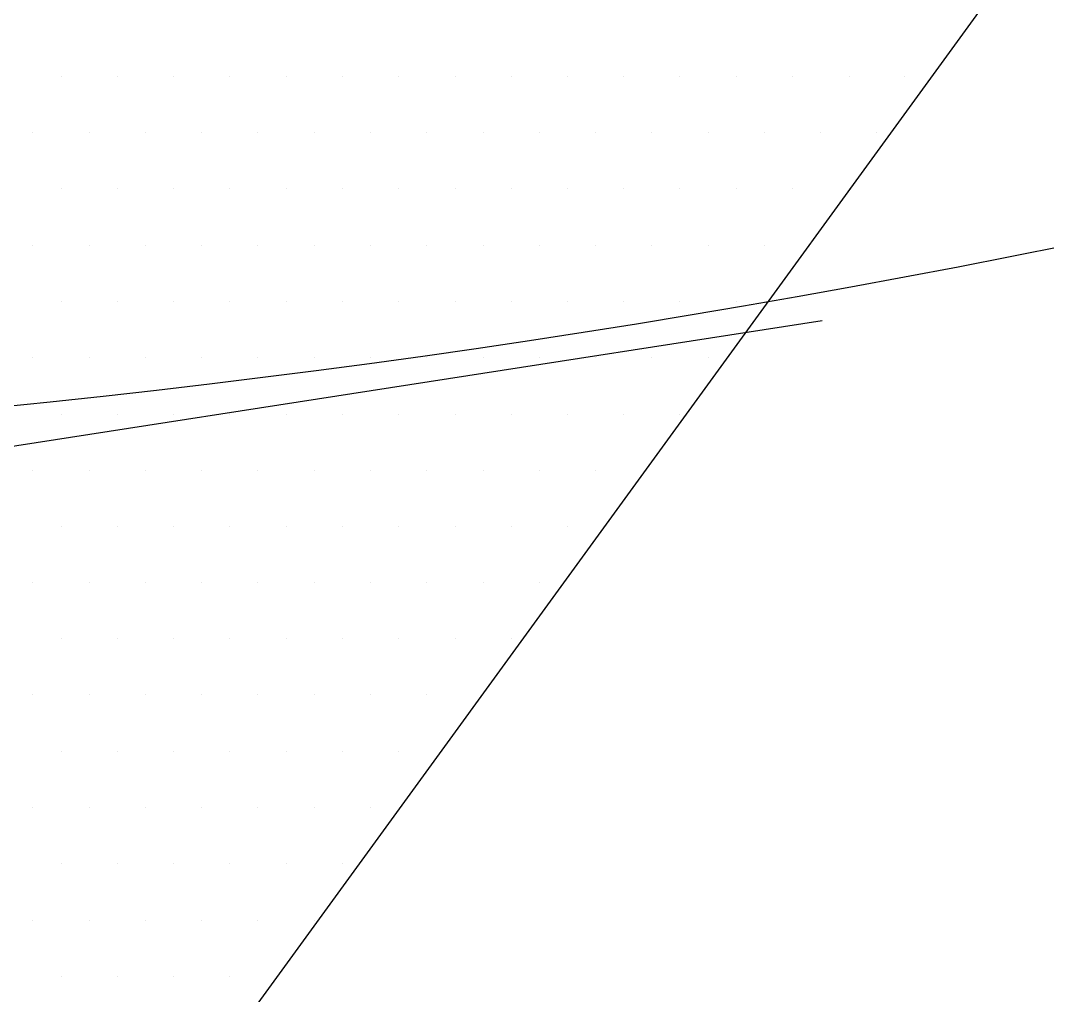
# Paper-space layout 'TOP_A1_00200_01-01-2017_MODELE' of a CAD drawing. Header units: millimetres. Extents: x -52 to 293, y -3 to 294.
# Drawn here: x 208.602 to 209.607, y 123.333 to 124.287 of the extents above; entities that cross this region are included whole.
import ezdxf

# ---------------------------------------------------------------- set-up
doc = ezdxf.new("R2010")
doc.units = ezdxf.units.MM
doc.header["$LTSCALE"] = 2
doc.linetypes.add('CACHEX2', pattern=[0.75, 0.5, -0.25])
for name, color, linetype in [('CALQUE_7', 4, 'Continuous'), ('CARTOUCHE', 7, 'Continuous'), ('rosace', 7, 'Continuous')]:
    doc.layers.add(name, color=color, linetype=linetype)

# ---------------------------------------------------------------- blocks, each defined once
blk = doc.blocks.new('A$C715108E3')
at = {"layer": 'CALQUE_7', "color": 131}
for p, q in [((-6.0296, -23.4225), (-6.0296, -23.4225)), ((-5.9376, -23.4225), (-5.9376, -23.4225)), ((-5.8465, -23.4225), (-5.8465, -23.4225)), ((-5.7545, -23.4225), (-5.7545, -23.4225)), ((-5.6625, -23.4225), (-5.6625, -23.4225)), ((-5.5712, -23.4225), (-5.5712, -23.4225)), ((-5.4792, -23.4225), (-5.4792, -23.4225)), ((-5.3874, -23.4225), (-5.3874, -23.4225)), ((-5.2959, -23.4225), (-5.2959, -23.4225)), ((-5.2041, -23.4225), (-5.2041, -23.4225)), ((-5.1123, -23.4225), (-5.1123, -23.4225)), ((-5.0208, -23.4225), (-5.0208, -23.4225)), ((-4.929, -23.4225), (-4.929, -23.4225)), ((-4.8369, -23.4225), (-4.8369, -23.4225)), ((-4.7449, -23.4225), (-4.7449, -23.4225)), ((-4.6537, -23.4225), (-4.6537, -23.4225)), ((-6.0757, -23.5138), (-6.0757, -23.5138)), ((-5.9841, -23.5138), (-5.9841, -23.5138)), ((-5.8921, -23.5138), (-5.8921, -23.5138)), ((-5.8001, -23.5138), (-5.8001, -23.5138)), ((-5.7088, -23.5138), (-5.7088, -23.5138)), ((-5.6168, -23.5138), (-5.6168, -23.5138)), ((-5.5248, -23.5138), (-5.5248, -23.5138)), ((-5.4335, -23.5138), (-5.4335, -23.5138)), ((-5.3417, -23.5138), (-5.3417, -23.5138)), ((-5.2498, -23.5138), (-5.2498, -23.5138)), ((-5.1584, -23.5138), (-5.1584, -23.5138)), ((-5.0665, -23.5138), (-5.0665, -23.5138)), ((-4.9745, -23.5138), (-4.9745, -23.5138)), ((-4.8829, -23.5138), (-4.8829, -23.5138)), ((-4.7914, -23.5138), (-4.7914, -23.5138)), ((-4.6994, -23.5138), (-4.6994, -23.5138)), ((-6.0296, -23.6054), (-6.0296, -23.6054)), ((-5.9376, -23.6054), (-5.9376, -23.6054)), ((-5.8465, -23.6054), (-5.8465, -23.6054)), ((-5.7545, -23.6054), (-5.7545, -23.6054)), ((-5.6625, -23.6054), (-5.6625, -23.6054)), ((-5.5712, -23.6054), (-5.5712, -23.6054)), ((-5.4792, -23.6054), (-5.4792, -23.6054)), ((-5.3874, -23.6054), (-5.3874, -23.6054)), ((-5.2959, -23.6054), (-5.2959, -23.6054)), ((-5.2041, -23.6054), (-5.2041, -23.6054)), ((-5.1123, -23.6054), (-5.1123, -23.6054)), ((-5.0208, -23.6054), (-5.0208, -23.6054)), ((-4.929, -23.6054), (-4.929, -23.6054)), ((-4.8369, -23.6054), (-4.8369, -23.6054)), ((-4.7449, -23.6054), (-4.7449, -23.6054)), ((-6.0757, -23.6976), (-6.0757, -23.6976)), ((-5.9841, -23.6976), (-5.9841, -23.6976)), ((-5.8921, -23.6976), (-5.8921, -23.6976)), ((-5.8001, -23.6976), (-5.8001, -23.6976)), ((-5.7088, -23.6976), (-5.7088, -23.6976)), ((-5.6168, -23.6976), (-5.6168, -23.6976)), ((-5.5248, -23.6976), (-5.5248, -23.6976)), ((-5.4335, -23.6976), (-5.4335, -23.6976)), ((-5.3417, -23.6976), (-5.3417, -23.6976)), ((-5.2498, -23.6976), (-5.2498, -23.6976)), ((-5.1584, -23.6976), (-5.1584, -23.6976)), ((-5.0665, -23.6976), (-5.0665, -23.6976)), ((-4.9745, -23.6976), (-4.9745, -23.6976)), ((-4.8829, -23.6976), (-4.8829, -23.6976)), ((-6.0296, -23.7891), (-6.0296, -23.7891)), ((-5.9376, -23.7891), (-5.9376, -23.7891)), ((-5.8465, -23.7891), (-5.8465, -23.7891)), ((-5.7545, -23.7891), (-5.7545, -23.7891)), ((-5.6625, -23.7891), (-5.6625, -23.7891)), ((-5.5712, -23.7891), (-5.5712, -23.7891)), ((-5.4792, -23.7891), (-5.4792, -23.7891)), ((-5.3874, -23.7891), (-5.3874, -23.7891)), ((-5.2959, -23.7891), (-5.2959, -23.7891)), ((-5.2041, -23.7891), (-5.2041, -23.7891)), ((-5.1123, -23.7891), (-5.1123, -23.7891)), ((-5.0208, -23.7891), (-5.0208, -23.7891)), ((-4.929, -23.7891), (-4.929, -23.7891)), ((-6.0757, -23.8804), (-6.0757, -23.8804)), ((-5.9841, -23.8804), (-5.9841, -23.8804)), ((-5.8921, -23.8804), (-5.8921, -23.8804)), ((-5.8001, -23.8804), (-5.8001, -23.8804)), ((-5.7088, -23.8804), (-5.7088, -23.8804)), ((-5.6168, -23.8804), (-5.6168, -23.8804)), ((-5.5248, -23.8804), (-5.5248, -23.8804)), ((-5.4335, -23.8804), (-5.4335, -23.8804)), ((-5.3417, -23.8804), (-5.3417, -23.8804)), ((-5.2498, -23.8804), (-5.2498, -23.8804)), ((-5.1584, -23.8804), (-5.1584, -23.8804)), ((-5.0665, -23.8804), (-5.0665, -23.8804)), ((-4.9745, -23.8804), (-4.9745, -23.8804)), ((-6.0296, -23.973), (-6.0296, -23.973)), ((-5.9376, -23.973), (-5.9376, -23.973)), ((-5.8465, -23.973), (-5.8465, -23.973)), ((-5.7545, -23.973), (-5.7545, -23.973)), ((-5.6625, -23.973), (-5.6625, -23.973)), ((-5.5712, -23.973), (-5.5712, -23.973)), ((-5.4792, -23.973), (-5.4792, -23.973)), ((-5.3874, -23.973), (-5.3874, -23.973)), ((-5.2959, -23.973), (-5.2959, -23.973)), ((-5.2041, -23.973), (-5.2041, -23.973)), ((-5.1123, -23.973), (-5.1123, -23.973)), ((-5.0208, -23.973), (-5.0208, -23.973)), ((-6.0757, -24.0642), (-6.0757, -24.0642)), ((-5.9841, -24.0642), (-5.9841, -24.0642)), ((-5.8921, -24.0642), (-5.8921, -24.0642)), ((-5.8001, -24.0642), (-5.8001, -24.0642)), ((-5.7088, -24.0642), (-5.7088, -24.0642)), ((-5.6168, -24.0642), (-5.6168, -24.0642)), ((-5.5248, -24.0642), (-5.5248, -24.0642)), ((-5.4335, -24.0642), (-5.4335, -24.0642)), ((-5.3417, -24.0642), (-5.3417, -24.0642)), ((-5.2498, -24.0642), (-5.2498, -24.0642)), ((-5.1584, -24.0642), (-5.1584, -24.0642)), ((-6.0296, -24.1555), (-6.0296, -24.1555)), ((-5.9376, -24.1555), (-5.9376, -24.1555)), ((-5.8465, -24.1555), (-5.8465, -24.1555)), ((-5.7545, -24.1555), (-5.7545, -24.1555)), ((-5.6625, -24.1555), (-5.6625, -24.1555)), ((-5.5712, -24.1555), (-5.5712, -24.1555)), ((-5.4792, -24.1555), (-5.4792, -24.1555)), ((-5.3874, -24.1555), (-5.3874, -24.1555)), ((-5.2959, -24.1555), (-5.2959, -24.1555)), ((-5.2041, -24.1555), (-5.2041, -24.1555)), ((-6.0757, -24.2481), (-6.0757, -24.2481)), ((-5.9841, -24.2481), (-5.9841, -24.2481)), ((-5.8921, -24.2481), (-5.8921, -24.2481)), ((-5.8001, -24.2481), (-5.8001, -24.2481)), ((-5.7088, -24.2481), (-5.7088, -24.2481)), ((-5.6168, -24.2481), (-5.6168, -24.2481)), ((-5.5248, -24.2481), (-5.5248, -24.2481)), ((-5.4335, -24.2481), (-5.4335, -24.2481)), ((-5.3417, -24.2481), (-5.3417, -24.2481)), ((-5.2498, -24.2481), (-5.2498, -24.2481)), ((-6.0296, -24.3394), (-6.0296, -24.3394)), ((-5.9376, -24.3394), (-5.9376, -24.3394)), ((-5.8465, -24.3394), (-5.8465, -24.3394)), ((-5.7545, -24.3394), (-5.7545, -24.3394)), ((-5.6625, -24.3394), (-5.6625, -24.3394)), ((-5.5712, -24.3394), (-5.5712, -24.3394)), ((-5.4792, -24.3394), (-5.4792, -24.3394)), ((-5.3874, -24.3394), (-5.3874, -24.3394)), ((-5.2959, -24.3394), (-5.2959, -24.3394)), ((-6.0757, -24.4306), (-6.0757, -24.4306)), ((-5.9841, -24.4306), (-5.9841, -24.4306)), ((-5.8921, -24.4306), (-5.8921, -24.4306)), ((-5.8001, -24.4306), (-5.8001, -24.4306)), ((-5.7088, -24.4306), (-5.7088, -24.4306)), ((-5.6168, -24.4306), (-5.6168, -24.4306)), ((-5.5248, -24.4306), (-5.5248, -24.4306)), ((-5.4335, -24.4306), (-5.4335, -24.4306)), ((-6.0296, -24.5232), (-6.0296, -24.5232)), ((-5.9376, -24.5232), (-5.9376, -24.5232)), ((-5.8465, -24.5232), (-5.8465, -24.5232)), ((-5.7545, -24.5232), (-5.7545, -24.5232)), ((-5.6625, -24.5232), (-5.6625, -24.5232)), ((-5.5712, -24.5232), (-5.5712, -24.5232)), ((-5.4792, -24.5232), (-5.4792, -24.5232)), ((-6.0757, -24.6147), (-6.0757, -24.6147)), ((-5.9841, -24.6147), (-5.9841, -24.6147)), ((-5.8921, -24.6147), (-5.8921, -24.6147)), ((-5.8001, -24.6147), (-5.8001, -24.6147)), ((-5.7088, -24.6147), (-5.7088, -24.6147)), ((-5.6168, -24.6147), (-5.6168, -24.6147)), ((-5.5248, -24.6147), (-5.5248, -24.6147)), ((-6.0296, -24.7059), (-6.0296, -24.7059)), ((-5.9376, -24.7059), (-5.9376, -24.7059)), ((-5.8465, -24.7059), (-5.8465, -24.7059)), ((-5.7545, -24.7059), (-5.7545, -24.7059)), ((-5.6625, -24.7059), (-5.6625, -24.7059)), ((-5.5712, -24.7059), (-5.5712, -24.7059)), ((-6.0757, -24.7985), (-6.0757, -24.7985)), ((-5.9841, -24.7985), (-5.9841, -24.7985)), ((-5.8921, -24.7985), (-5.8921, -24.7985)), ((-5.8001, -24.7985), (-5.8001, -24.7985)), ((-5.7088, -24.7985), (-5.7088, -24.7985)), ((-5.6168, -24.7985), (-5.6168, -24.7985)), ((-6.0296, -24.8898), (-6.0296, -24.8898)), ((-5.9376, -24.8898), (-5.9376, -24.8898)), ((-5.8465, -24.8898), (-5.8465, -24.8898)), ((-5.7545, -24.8898), (-5.7545, -24.8898))]:
    blk.add_line(p, q, dxfattribs=at)
blk.add_lwpolyline([(-5.0186, -17.1537), (-4.9784, -19.1278), (-5.3896, -19.2331), (-4.7123, -20.7884), (-8.4641, -25.8566), (-8.5996, -26.1134), (-8.0987, -26.1134), (-7.2053, -26.0731), (-6.6093, -26.0457), (-6.203, -25.613), (-3.9696, -22.5417), (-2.7917, -25.1531), (-2.6026, -25.1257), (-1.9525, -24.8418), (-1.3029, -24.5438), (-2.3854, -21.8923), (1.9656, -22.2806), (2.6017, -21.6183), (3.2786, -20.7927), (-3.3817, -20.0761), (-4.3053, -16.8895)], dxfattribs=at)
blk = doc.blocks.new('A$C581E6685')
at = {"layer": 'rosace', "color": 32, "linetype": 'CACHEX2', "ltscale": 1.5}
blk.add_ellipse((-38.0538, 23.8138), major_axis=(-19.0311, -3.534), ratio=0.590567, dxfattribs=at)
at = {"layer": 'rosace', "color": 32}
blk.add_ellipse((-37.6144, 23.8499), major_axis=(-13.5768, -4.2839), ratio=0.791971, dxfattribs=at)
at = {"layer": 'CARTOUCHE'}
blk.add_blockref('A$C715108E3', (-31.6739, 36.3189), dxfattribs=at)

psp = doc.layouts.new('TOP_A1_00200_01-01-2017_MODELE')

# ---------------------------------------------------------------- linework, layer by layer
at = {"layer": 'CARTOUCHE'}
psp.add_rational_spline([(193.9931, 140.7359), (193.9931, 129.8447), (193.9931, 118.9535), (193.9931, 115.1135), (197.8331, 115.1135), (243.3724, 115.1135), (288.9116, 115.1135), (292.7516, 115.1135), (292.7516, 118.9535), (292.7516, 129.8447), (292.7516, 140.7359), (292.7516, 144.5759), (288.9116, 144.5759), (243.3724, 144.5759), (197.8331, 144.5759), (193.9931, 144.5759), (193.9931, 140.7359)], [1, 1, 1, 0.707106781187, 1, 1, 1, 0.707106781187, 1, 1, 1, 0.707106781187, 1, 1, 1, 0.707106781187, 1], degree=2, knots=[0, 0, 0, 1, 1, 2.570796, 2.570796, 3.570796, 3.570796, 5.141593, 5.141593, 6.141593, 6.141593, 7.712389, 7.712389, 8.712389, 8.712389, 10.283185, 10.283185, 10.283185], dxfattribs=at)

# ---------------------------------------------------------------- block references
at = {"layer": 'CARTOUCHE', "xscale": 0.6, "yscale": 0.6, "zscale": 0.6}
psp.add_blockref('A$C581E6685', (231.2638, 116.4941), dxfattribs=at)

doc.saveas('drawing.dxf')
